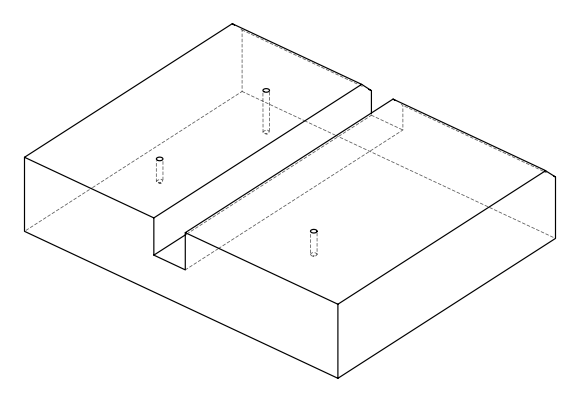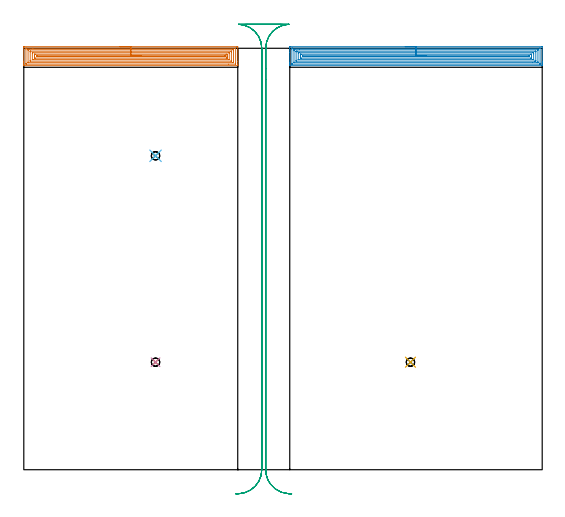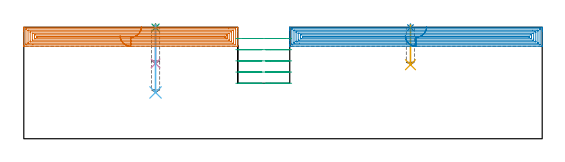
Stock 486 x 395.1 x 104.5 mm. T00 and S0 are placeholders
(PLAN: 9 operations, 3 tool changes, 37.1 min)
(1 SPOT_DRILL | STEP1POCKET | NXT0321_9005460120000 | 0.03 min | 0 mm3)
(2 SPOT_DRILL_1 | STEP1POCKET_1 | NXT0321_9005460120000 | 0.03 min | 0 mm3)
(3 SPOT_DRILL_2 | STEP1POCKET_2 | NXT0321_9005460120000 | 0.03 min | 0 mm3)
(4 DRILL_BLIND_HOLE_INTO_CENTER | STEP1POCKET | UGT0301_197 | 0.15 min | 1528 mm3)
(5 DRILL_BLIND_HOLE_INTO_CENTER_1 | STEP1POCKET_1 | UGT0301_197 | 0.15 min | 1584 mm3)
(6 DRILL_BLIND_HOLE_INTO_CENTER_2 | STEP1POCKET_2 | UGT0301_197 | 0.25 min | 2814 mm3)
(7 AREA_MILL | FG_CHAMFER_SURFACE | UGT0205_001 | 11.47 min | 32988 mm3)
(8 AREA_MILL_1 | FG_CHAMFER_SURFACE_1 | UGT0205_001 | 13.49 min | 38705 mm3)
(9 MILL_RECTANGULAR_SLOT | SLOT_RECTANGULAR | UGT0201_009 | Follow Part, ap 11.25, ae 75% | 11.49 min | 1008243 mm3)
(TOOL NXT0321_9005460120000 | NC Spot Drill, 142deg, 12mm, Carbide, Uncoated | D12 PA142 FL30 Z2)
(TOOL UGT0301_197 | Twist Drill 7.8 mm | D7.8 PA118 FL73 Z2)
(TOOL UGT0205_001 | Chamfer Mill 20 x 3 x 45 deg. | D20 FL50 Z2)
(TOOL UGT0201_009 | End Mill 45 mm | D45 FL63 Z6)
(OP 1 SPOT_DRILL)
G17 G21 G94 G90
T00 M6
G54
G17 G0 G90 X123.5 Y100.8 S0 M3
G43 Z114.5 H0
G94 G81 G98 Z104.164 F250. R107.5
G80
M5
M2
(OP 2 SPOT_DRILL_1)
G17 G21 G94 G90
T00 M6
G54
G17 G0 G90 X362.5 Y100.8 S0 M3
G43 Z114.5 H0
G94 G81 G98 Z104.164 F250. R107.5
G80
M5
M2
(OP 3 SPOT_DRILL_2)
G17 G21 G94 G90
T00 M6
G54
G17 G0 G90 X123.5 Y294.3 S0 M3
G43 Z114.5 H0
G94 G81 G98 Z104.164 F250. R107.5
G80
M5
M2
(OP 4 DRILL_BLIND_HOLE_INTO_CENTER)
G17 G21 G94 G90
T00 M6
G54
G17 G0 G90 X123.5 Y100.8 S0 M3
G43 Z114.5 H0
G94 G81 G98 Z70.6 F250. R106.5
G80
M5
M2
(OP 5 DRILL_BLIND_HOLE_INTO_CENTER_1)
G17 G21 G94 G90
T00 M6
G54
G17 G0 G90 X362.5 Y100.8 S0 M3
G43 Z114.5 H0
G94 G81 G98 Z69.4 F250. R106.5
G80
M5
M2
(OP 6 DRILL_BLIND_HOLE_INTO_CENTER_2)
G17 G21 G94 G90
T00 M6
G54
G17 G0 G90 X123.5 Y294.3 S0 M3
G43 Z114.5 H0
G94 G81 G98 Z43.4 F250. R106.5
G80
M5
M2
(OP 7 AREA_MILL)
G17 G21 G94 G90
T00 M6
G54
G17 G0 G90 X90.3 Y396.6 S1061 M3
G43 Z114.5 H0
Z96.7
G94 G1 X90.338 Z95.828 F250.
X90.452 Z94.964
X90.641 Z94.112
X90.903 Z93.28
X91.237 Z92.474
X91.64 Z91.7
X92.108 Z90.964
X92.64 Z90.272
X93.229 Z89.629
X93.872 Z89.04
X94.564 Z88.509
X95.3 Z88.04
X96.074 Z87.637
X96.88 Z87.303
X97.712 Z87.041
X98.564 Z86.852
X99.428 Z86.738
X100.3 Z86.7
X199.974
X200.371 Y396.596 Z86.702
X200.59 Y396.592 Z86.706
X200.6 Y396.369 Z86.929
Y382.57 Z100.726
Y380.181 Z103.114
Y379.471 Z103.828
Y379.198 Z104.102
Y378.821 Z104.469
X200.592 Y378.803 Z104.488
X200.421 Y378.8 Z104.5
X0.179
X0.008 Y378.803 Z104.488
X0. Y378.821 Z104.469
Y379.198 Z104.102
Y379.471 Z103.829
Y380.181 Z103.114
Y381.42 Z101.877
Y382.835 Z100.461
Y395.839 Z87.458
X0.003 Y396.104 Z87.194
X0.009 Y396.592 Z86.706
X0.13 Y396.595 Z86.703
X0.626 Y396.6 Z86.7
X100.3
Y395.186 Z88.114
X198.22 Y395.185 Z88.115
X198.589 Y395.179 Z88.121
X198.594 Y395.06 Z88.24
X198.599 Y394.81 Z88.49
X198.6 Y381.065 Z102.235
X198.599 Y380.657 Z102.643
X198.59 Y380.247 Z103.053
X198.581 Y380.22 Z103.08
X198.561 Y380.218 Z103.082
X198.508 Y380.215 Z103.085
X192.096 Y380.214 Z103.086
X2.38 Y380.215 Z103.085
X2.011 Y380.221 Z103.079
X2.006 Y380.34 Z102.96
X2.001 Y380.59 Z102.71
X2. Y394.335 Z88.965
X2.001 Y394.743 Z88.557
X2.01 Y395.153 Z88.147
X2.019 Y395.18 Z88.12
X2.039 Y395.182 Z88.118
X2.092 Y395.185 Z88.115
X8.532 Y395.186 Z88.114
X100.3
Y393.772 Z89.528
X196.074 Y393.771 Z89.529
X196.398 Y393.769 Z89.531
X196.506 Y393.768 Z89.532
X196.583 Y393.765 Z89.535
X196.59 Y393.65 Z89.65
X196.596 Y393.45 Z89.85
X196.599 Y393.251 Z90.049
Y381.95 Z101.35
Y381.752 Z101.548
X196.594 Y381.684 Z101.616
X196.59 Y381.637 Z101.663
X196.559 Y381.635 Z101.665
X196.398 Y381.632 Z101.668
X195.828 Y381.629 Z101.671
X4.526
X4.202 Y381.631 Z101.669
X4.094 Y381.632 Z101.668
X4.017 Y381.635 Z101.665
X4.01 Y381.75 Z101.55
X4.004 Y381.95 Z101.35
X4.001 Y382.149 Z101.151
X4. Y393.45 Z89.85
X4.001 Y393.649 Z89.651
X4.006 Y393.716 Z89.584
X4.01 Y393.763 Z89.537
X4.041 Y393.765 Z89.535
X4.202 Y393.768 Z89.532
X4.772 Y393.771 Z89.529
X100.3 Y393.772 Z89.528
Y392.357 Z90.943
X194.477
X194.532 Y392.356 Z90.944
X194.57 Y392.354 Z90.946
X194.587 Y392.351 Z90.949
X194.59 Y392.334 Z90.966
X194.596 Y392.12 Z91.18
X194.6 Y391.691 Z91.609
Y383.729 Z99.571
X194.595 Y383.282 Z100.018
X194.59 Y383.065 Z100.235
X194.584 Y383.049 Z100.251
X194.557 Y383.047 Z100.253
X194.497 Y383.044 Z100.256
X194.4 Y383.043 Z100.257
X6.123
X6.068 Y383.044 Z100.256
X6.03 Y383.046 Z100.254
X6.013 Y383.049 Z100.251
X6.01 Y383.066 Z100.234
X6.004 Y383.28 Z100.02
X6. Y383.709 Z99.591
Y391.671 Z91.629
X6.005 Y392.118 Z91.182
X6.01 Y392.335 Z90.965
X6.016 Y392.351 Z90.949
X6.043 Y392.353 Z90.947
X6.103 Y392.356 Z90.944
X6.2 Y392.357 Z90.943
X100.3
Y390.943 Z92.357
X192.077
X192.374 Y390.94 Z92.36
X192.569 Y390.936 Z92.364
X192.591 Y390.929 Z92.371
X192.596 Y390.919 Z92.381
X192.599 Y390.891 Z92.409
X192.6 Y384.604 Z98.696
X192.598 Y384.521 Z98.779
X192.595 Y384.48 Z98.82
X192.591 Y384.465 Z98.835
X192.522 Y384.462 Z98.838
X192.225 Y384.458 Z98.842
X8.523 Y384.457 Z98.843
X8.226 Y384.46 Z98.84
X8.031 Y384.464 Z98.836
X8.009 Y384.471 Z98.829
X8.004 Y384.481 Z98.819
X8.001 Y384.509 Z98.791
X8. Y390.796 Z92.504
X8.001 Y390.879 Z92.421
X8.005 Y390.92 Z92.38
X8.009 Y390.935 Z92.365
X8.078 Y390.938 Z92.362
X8.375 Y390.942 Z92.358
X100.3 Y390.943 Z92.357
Y389.529 Z93.771
X189.634 Y389.528 Z93.772
X190.141 Y389.526 Z93.774
X190.534 Y389.522 Z93.778
X190.59 Y389.519 Z93.781
X190.596 Y389.461 Z93.839
X190.599 Y389.027 Z94.273
X190.6 Y388.572 Z94.728
Y387.258 Z96.042
Y386.803 Z96.497
X190.597 Y386.373 Z96.927
X190.592 Y385.926 Z97.374
X190.576 Y385.878 Z97.422
X190.52 Y385.876 Z97.424
X190.394 Y385.873 Z97.427
X190.141 Y385.872 Z97.428
X189.754 Y385.871 Z97.429
X10.966 Y385.872 Z97.428
X10.459 Y385.874 Z97.426
X10.066 Y385.878 Z97.422
X10.01 Y385.881 Z97.419
X10.004 Y385.939 Z97.361
X10.001 Y386.373 Z96.927
X10. Y386.828 Z96.472
Y388.142 Z95.158
Y388.597 Z94.703
X10.003 Y389.027 Z94.273
X10.008 Y389.474 Z93.826
X10.024 Y389.522 Z93.778
X10.08 Y389.524 Z93.776
X10.206 Y389.527 Z93.773
X10.459 Y389.528 Z93.772
X10.846 Y389.529 Z93.771
X100.3
Y388.115 Z95.185
X188.381 Y388.114 Z95.186
X188.558 Y388.108 Z95.192
X188.591 Y388.105 Z95.195
X188.596 Y388.081 Z95.219
X188.599 Y388.054 Z95.246
Y387.455 Z95.845
X188.597 Y387.374 Z95.926
X188.59 Y387.31 Z95.99
X188.581 Y387.292 Z96.008
X188.561 Y387.29 Z96.01
X188.353 Y387.286 Z96.015
X188.325 Y387.285
X12.219 Y387.286 Z96.014
X12.042 Y387.292 Z96.008
X12.009 Y387.295 Z96.005
X12.004 Y387.319 Z95.981
X12.001 Y387.346 Z95.954
X12. Y387.374 Z95.926
X12.001 Y387.502 Z95.798
X12.008 Y387.659 Z95.641
X12.037 Y388.108 Z95.192
X12.242 Y388.115 Z95.185
X12.247
X100.3
X101.172 Z95.223
X102.036 Z95.337
X102.888 Z95.526
X103.72 Z95.788
X104.526 Z96.122
X105.3 Z96.525
X106.036 Z96.994
X106.728 Z97.525
X107.371 Z98.114
X107.96 Z98.757
X108.492 Z99.45
X108.96 Z100.185
X109.363 Z100.959
X109.697 Z101.765
X109.959 Z102.597
X110.148 Z103.449
X110.262 Z104.314
X110.3 Z105.185
G0 Z114.5
M5
M2
(OP 8 AREA_MILL_1)
G17 G21 G94 G90
T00 M6
G54
G17 G0 G90 X357.65 Y396.6 S1061 M3
G43 Z114.5 H0
Z96.7
G94 G1 X357.688 Z95.828 F250.
X357.802 Z94.964
X357.991 Z94.112
X358.253 Z93.28
X358.587 Z92.474
X358.99 Z91.7
X359.459 Z90.964
X359.99 Z90.272
X360.579 Z89.629
X361.222 Z89.04
X361.914 Z88.508
X362.65 Z88.04
X363.424 Z87.637
X364.23 Z87.303
X365.062 Z87.041
X365.914 Z86.852
X366.778 Z86.738
X367.65 Z86.7
X485.4
X485.796 Y396.596 Z86.702
X485.99 Y396.592 Z86.706
X486. Y396.394 Z86.903
Y382.545 Z100.75
Y381.95 Z101.344
Y381.37 Z101.927
Y381.065 Z102.231
Y380.485 Z102.811
Y380.181 Z103.114
Y379.571 Z103.728
Y379.142 Z104.157
Y378.818 Z104.472
X485.992 Y378.803 Z104.488
X485.846 Y378.8 Z104.5
X249.454
X249.308 Y378.803 Z104.488
X249.3 Y378.818 Z104.472
Y379.142 Z104.157
Y379.571 Z103.729
Y380.181 Z103.114
Y381.37 Z101.927
Y381.95 Z101.344
Y391.094 Z92.203
Y395.219 Z88.078
Y395.51 Z87.788
X249.304 Y396.104 Z87.193
X249.309 Y396.591 Z86.706
X249.405 Y396.594 Z86.703
X249.9 Y396.6 Z86.7
X367.65
Y395.186 Z88.114
X483.837 Y395.185 Z88.115
X483.93 Y395.184 Z88.116
X483.976 Y395.181 Z88.119
X483.99 Y395.179 Z88.121
X483.992 Y395.164 Z88.136
X483.997 Y395.065 Z88.235
X484. Y394.839 Z88.461
X483.999 Y381.065 Z102.235
X483.998 Y380.687 Z102.613
X483.99 Y380.304 Z102.996
X483.982 Y380.221 Z103.079
X483.937 Y380.219 Z103.081
X483.831 Y380.216 Z103.084
X483.616 Y380.214 Z103.086
X483.582
X251.463 Y380.215 Z103.085
X251.37 Y380.216 Z103.084
X251.324 Y380.219 Z103.081
X251.31 Y380.221 Z103.079
X251.308 Y380.236 Z103.064
X251.304 Y380.335 Z102.965
X251.3 Y380.561 Z102.739
X251.301 Y394.335 Z88.965
X251.302 Y394.713 Z88.587
X251.31 Y395.096 Z88.204
X251.318 Y395.179 Z88.121
X251.363 Y395.181 Z88.119
X251.469 Y395.184 Z88.116
X251.684 Y395.186 Z88.114
X251.718
X367.65
Y393.772 Z89.528
X481.508 Y393.771 Z89.529
X481.832 Y393.77 Z89.53
X481.94 Y393.768 Z89.532
X481.977 Y393.765 Z89.535
X481.99 Y393.763 Z89.537
X481.993 Y393.727 Z89.573
X481.997 Y393.617 Z89.683
X481.999 Y393.45 Z89.85
X482. Y393.284 Z90.016
Y382.668 Z100.632
X481.998 Y381.95 Z101.35
X481.995 Y381.788 Z101.512
X481.984 Y381.636 Z101.664
X481.832 Y381.634 Z101.666
X481.263 Y381.63 Z101.67
X476.846 Y381.628 Z101.672
X253.792 Y381.629 Z101.671
X253.468 Y381.63 Z101.67
X253.36 Y381.632 Z101.668
X253.323 Y381.635 Z101.665
X253.31 Y381.637 Z101.663
X253.307 Y381.673 Z101.627
X253.303 Y381.783 Z101.517
X253.301 Y381.95 Z101.35
X253.3 Y382.116 Z101.184
Y392.732 Z90.568
X253.302 Y393.45 Z89.85
X253.305 Y393.612 Z89.688
X253.316 Y393.764 Z89.536
X253.468 Y393.766 Z89.534
X254.037 Y393.77 Z89.53
X258.451 Y393.772 Z89.528
X367.65
Y392.357 Z90.943
X479.366
X479.902 Y392.353 Z90.947
X479.96 Y392.35 Z90.95
X479.99 Y392.347 Z90.953
X479.992 Y392.304 Z90.996
X479.996 Y392.113 Z91.187
X480. Y391.728 Z91.572
Y383.719 Z99.581
X479.995 Y383.301 Z99.999
X479.99 Y383.092 Z100.208
X479.986 Y383.049 Z100.251
X479.935 Y383.047 Z100.253
X479.836 Y383.045 Z100.255
X479.156 Y383.043 Z100.257
X478.946
X255.934
X255.398 Y383.047 Z100.253
X255.34 Y383.05 Z100.25
X255.31 Y383.053 Z100.247
X255.308 Y383.096 Z100.204
X255.304 Y383.287 Z100.013
X255.3 Y383.672 Z99.628
Y391.681 Z91.619
X255.305 Y392.099 Z91.201
X255.31 Y392.308 Z90.992
X255.314 Y392.351 Z90.949
X255.365 Y392.353 Z90.947
X255.464 Y392.355 Z90.945
X256.144 Y392.357 Z90.943
X256.354
X367.65
Y390.943 Z92.357
X477.372
X477.52 Y390.942 Z92.358
X477.816 Y390.937 Z92.363
X477.99 Y390.933 Z92.367
X477.994 Y390.885 Z92.415
X477.996 Y390.796 Z92.504
X478. Y390.173 Z93.127
Y389.912 Z93.388
X477.999 Y384.526 Z98.774
X477.998 Y384.487 Z98.813
X477.994 Y384.469 Z98.831
X477.992 Y384.465 Z98.835
X477.964 Y384.463 Z98.837
X477.668 Y384.458 Z98.842
X477.52 Y384.457 Z98.843
X477.372
X257.78
X257.632 Y384.458 Z98.842
X257.336 Y384.463 Z98.837
X257.308 Y384.465 Z98.835
X257.306 Y384.469 Z98.831
X257.302 Y384.487 Z98.813
X257.301 Y384.526 Z98.774
X257.3 Y384.604 Z98.696
X257.301 Y390.874 Z92.426
X257.302 Y390.913 Z92.387
X257.306 Y390.931 Z92.369
X257.308 Y390.935 Z92.365
X257.337 Y390.937 Z92.363
X257.632 Y390.942 Z92.358
X257.78 Y390.943 Z92.357
X257.928
X367.65
Y389.529 Z93.771
X475.082
X475.588 Y389.527 Z93.773
X475.979 Y389.523 Z93.777
X475.99 Y389.52 Z93.78
X475.996 Y389.507 Z93.793
X475.999 Y389.027 Z94.273
X476. Y388.618 Z94.682
Y386.849 Z96.451
Y386.373 Z96.927
X475.998 Y385.966 Z97.334
X475.993 Y385.906 Z97.394
X475.989 Y385.878 Z97.422
X475.966 Y385.876 Z97.424
X475.841 Y385.874 Z97.426
X475.588 Y385.872 Z97.428
X475.202 Y385.871 Z97.429
X260.218
X259.712 Y385.873 Z97.427
X259.321 Y385.877 Z97.423
X259.31 Y385.88 Z97.42
X259.304 Y385.894 Z97.406
X259.301 Y386.373 Z96.927
X259.3 Y386.782 Z96.518
Y388.551 Z94.749
Y389.027 Z94.273
X259.302 Y389.434 Z93.866
X259.307 Y389.494 Z93.806
X259.311 Y389.522 Z93.778
X259.334 Y389.524 Z93.776
X259.459 Y389.526 Z93.774
X259.712 Y389.528 Z93.772
X260.098 Y389.529 Z93.771
X367.65
Y388.115 Z95.185
X473.804 Y388.114 Z95.186
X473.832
X473.99 Y388.108 Z95.192
X473.997 Y388.059 Z95.241
X473.998 Y388.043 Z95.257
X474. Y387.948 Z95.352
Y387.603 Z95.697
X473.998 Y387.505 Z95.795
X473.992 Y387.311 Z95.989
X473.99 Y387.291 Z96.009
X473.985 Y387.289 Z96.011
X473.96 Y387.287 Z96.013
X473.908 Y387.286 Z96.014
X473.804 Y387.285 Z96.015
X261.496 Y387.286 Z96.014
X261.468
X261.31 Y387.292 Z96.008
X261.303 Y387.341 Z95.959
X261.302 Y387.357 Z95.943
X261.3 Y387.452 Z95.848
X261.314 Y388.109 Z95.191
X261.332 Y388.11 Z95.19
X261.385 Y388.113 Z95.187
X261.492 Y388.115 Z95.185
X367.65
X368.522 Z95.223
X369.387 Z95.337
X370.238 Z95.526
X371.07 Z95.788
X371.876 Z96.122
X372.65 Z96.525
X373.386 Z96.994
X374.078 Z97.525
X374.721 Z98.114
X375.31 Z98.757
X375.842 Z99.45
X376.31 Z100.185
X376.713 Z100.959
X377.047 Z101.765
X377.309 Z102.597
X377.498 Z103.449
X377.612 Z104.314
X377.65 Z105.185
G0 Z114.5
M5
M2
(OP 9 MILL_RECTANGULAR_SLOT)
G17 G21 G94 G90
T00 M6
G54
G17 G0 G90 X251.135 Y-22.625 S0 M3
G43 Z114.5 H0
Z94.
G94 G1 X248.139 Y-22.47 F250.
G2 X231.123 Y-13.261 R22.5 F500.
X227.187 Y-4.157 R22.5 F435.
X226.8 Y0. R22.5 F358.
G1 Y365.819
Y375.819 F479.
Y395.1 F500.
G2 X244.872 Y417.16 R22.5
G1 X244.878 Y417.19
G3 X240.616 Y417.6 R22.5
G1 X209.274
G3 X205.017 Y417.19 R22.5
G1 X205.023 Y417.161
G2 X223.1 Y395.1 R22.5
G1 Y0.
G2 X201.761 Y-22.47 R22.5
G1 X198.765 Y-22.625 F250.
G0 X251.135 Z83.5
G1 X248.139 Y-22.47
G2 X231.123 Y-13.261 R22.5 F500.
X227.187 Y-4.157 R22.5 F418.
X226.8 Y0. R22.5 F346.
G1 Y365.819
Y375.819 F397.
Y395.1 F500.
G2 X248.629 Y417.59 R22.5
G1 X201.271
G2 X223.1 Y395.1 R22.5
G1 Y0.
G2 X201.761 Y-22.47 R22.5
G1 X198.765 Y-22.625 F250.
G0 X251.135 Z73.
G1 X248.139 Y-22.47
G2 X231.123 Y-13.261 R22.5 F500.
X227.187 Y-4.157 R22.5 F418.
X226.8 Y0. R22.5 F346.
G1 Y365.819
Y375.819 F396.
Y395.1 F500.
G2 X248.629 Y417.59 R22.5
G1 X201.271
G2 X223.1 Y395.1 R22.5
G1 Y0.
G2 X201.761 Y-22.47 R22.5
G1 X198.765 Y-22.625 F250.
G0 X251.135 Z62.5
G1 X248.139 Y-22.47
G2 X231.123 Y-13.261 R22.5 F500.
X227.187 Y-4.157 R22.5 F418.
X226.8 Y0. R22.5 F346.
G1 Y365.819
Y375.819 F396.
Y395.1 F500.
G2 X248.629 Y417.59 R22.5
G1 X201.271
G2 X223.1 Y395.1 R22.5
G1 Y0.
G2 X201.761 Y-22.47 R22.5
G1 X198.765 Y-22.625 F250.
G0 X251.135 Z52.
G1 X248.139 Y-22.47
G2 X231.123 Y-13.261 R22.5 F500.
X227.187 Y-4.157 R22.5 F435.
X226.8 Y0. R22.5 F358.
G1 Y365.819
Y375.819 F409.
Y395.1 F500.
G2 X248.629 Y417.59 R22.5
G1 X201.271
G2 X223.1 Y395.1 R22.5
G1 Y0.
G2 X201.761 Y-22.47 R22.5
G1 X198.765 Y-22.625 F250.
G0 Z114.5
M5
M2
